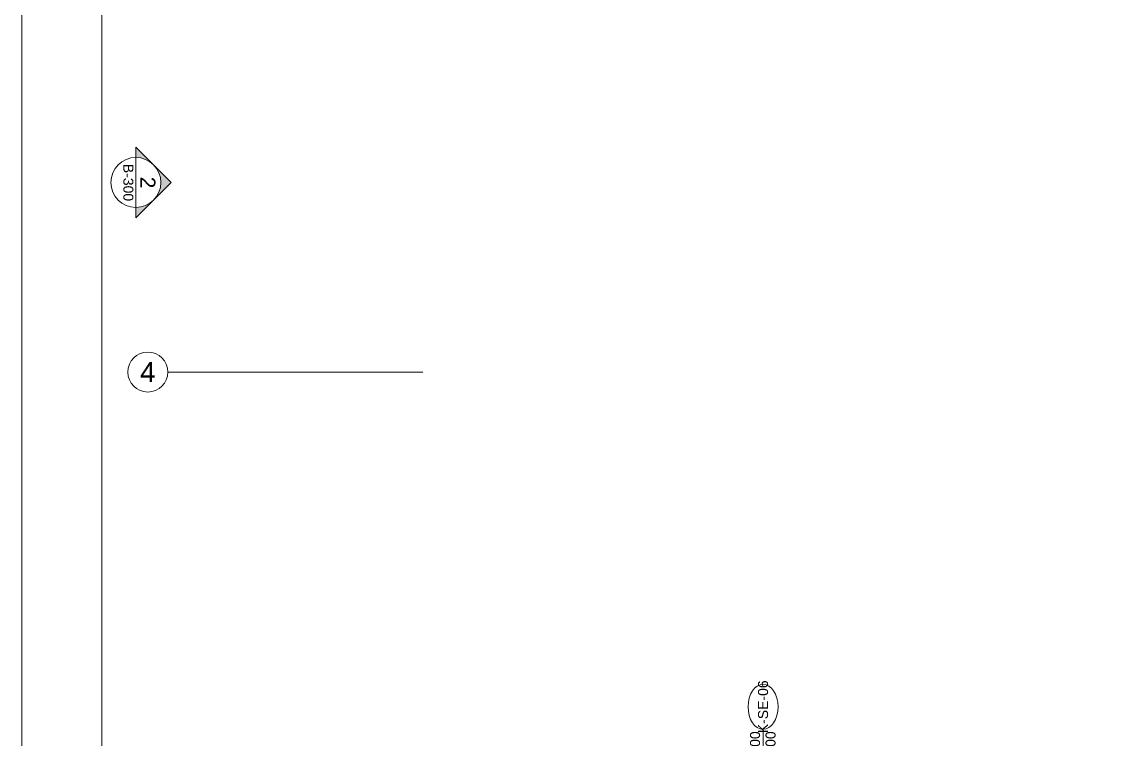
# Model space of a CAD drawing. Extents: x -2365 to 41970, y -230 to 8114.
# Drawn here: x 0 to 1098, y 1386 to 2103 of the extents above; entities that cross this region are included whole.
import ezdxf
from ezdxf.enums import TextEntityAlignment as Align

# ---------------------------------------------------------------- set-up
doc = ezdxf.new("R2010")
doc.units = 0
doc.header["$LTSCALE"] = 25
doc.layers.get('0').update_dxf_attribs({"color": 9, "lineweight": 9})
for name, color, linetype, lineweight in [('21', 9, 'Continuous', 9), ('22', 8, 'Continuous', 9), ('24', 9, 'Continuous', 9), ('40A', 9, 'Continuous', 9)]:
    doc.layers.add(name, color=color, linetype=linetype, lineweight=lineweight)
doc.styles.add('Arial', font='arial.ttf', dxfattribs={"height": 2.5})

# ---------------------------------------------------------------- blocks, each defined once
blk = doc.blocks.new('0_aks')
at = {"linetype": 'Continuous'}
blk.add_circle((0, 0), 2, dxfattribs=at)
at = {"style": 'Arial'}
blk.add_attdef('AKS', text='', height=2, dxfattribs=at).set_placement((0, 0), align=Align.MIDDLE_CENTER)
blk = doc.blocks.new('p-aks_vw')
at = {"layer": '24', "ltscale": 2}
blk.add_lwpolyline([(-255, 1440), (0, 1440)], dxfattribs=at)
at = {"layer": '24', "xscale": 10, "yscale": 10, "zscale": 10}
blk.add_blockref('0_aks', (-275, 1440), dxfattribs=at).add_auto_attribs({'AKS': '4'})
blk = doc.blocks.new('0_doorno')
blk.add_lwpolyline([(4.5, 0), (12.5, 0)])
blk.add_ellipse((0, 0), major_axis=(-4.5, 0), ratio=0.666667)
at = {"style": 'Arial'}
blk.add_attdef('YUKSEKLIK', text='', height=2, dxfattribs=at).set_placement((5, 5.9), align=Align.TOP_LEFT)
blk.add_attdef('KAPINO', text='', height=1.4, dxfattribs=at).set_placement((-0.02, -0.04), align=Align.MIDDLE)
blk.add_attdef('GENISLIK', text='', height=2, dxfattribs=at).set_placement((5, -1.89), align=Align.BOTTOM_LEFT)
blk = doc.blocks.new('0_exteriorelevation1')
h = blk.add_hatch(color=256)
h.paths.add_polyline_path([(7.07, 0), (0, 7.07), (-7.07, 0)])
h.paths.add_polyline_path([(5, 0, 1), (-5, 0)], flags=16)
blk.add_lwpolyline([(7.07, 0), (0, 7.07), (-7.07, 0), (7.07, 0)])
blk.add_lwpolyline([(7.07, 0), (0, 7.07), (-7.07, 0), (7.07, 0)])
blk.add_circle((0, 0), 5)
at = {"style": 'Arial'}
blk.add_attdef('KESITADI', text='', height=3, dxfattribs=at).set_placement((0, 0), align=Align.BOTTOM_CENTER)
blk.add_attdef('PAFTAADI', text='', height=2, dxfattribs=at).set_placement((0, -0.5), align=Align.TOP_CENTER)

msp = doc.modelspace()

# ---------------------------------------------------------------- linework, layer by layer
at = {"layer": '40A'}
for points in [[(6995, 0), (0, 0), (0, 4205), (6995, 4205)], [(80, 4190), (6455.06, 4190), (6455.06, 15), (80, 15)]]:
    msp.add_lwpolyline(points, close=True, dxfattribs=at)

# ---------------------------------------------------------------- block references
at = {"layer": '21', "xscale": 5, "yscale": 5, "zscale": 5, "rotation": 270}
msp.add_blockref('0_exteriorelevation1', (113.86, 1942), dxfattribs=at).add_auto_attribs({'KESITADI': '2', 'PAFTAADI': 'B-300'})
at = {"layer": '22'}
ref = msp.add_blockref('0_doorno', (740.84, 1417.83), dxfattribs=dict(at, xscale=-5, yscale=5, zscale=5, rotation=90))
ref.add_attrib('KAPINO', 'K-SE-06', dxfattribs={"layer": '0', "height": 10, "rotation": 90, "style": 'Arial'}).set_placement((740.84, 1417.83), align=Align.MIDDLE)
ref.add_attrib('GENISLIK', '400', dxfattribs={"layer": '0', "height": 10, "rotation": 90, "style": 'Arial'}).set_placement((740.84, 1370.01), align=Align.BOTTOM_LEFT)
ref.add_attrib('YUKSEKLIK', '400', dxfattribs={"layer": '0', "height": 10, "rotation": 90, "style": 'Arial'}).set_placement((743.34, 1370.01), align=Align.TOP_LEFT)
at = {"layer": '24'}
msp.add_blockref('p-aks_vw', (400.84, 312.5), dxfattribs=at)

doc.saveas('drawing.dxf')
